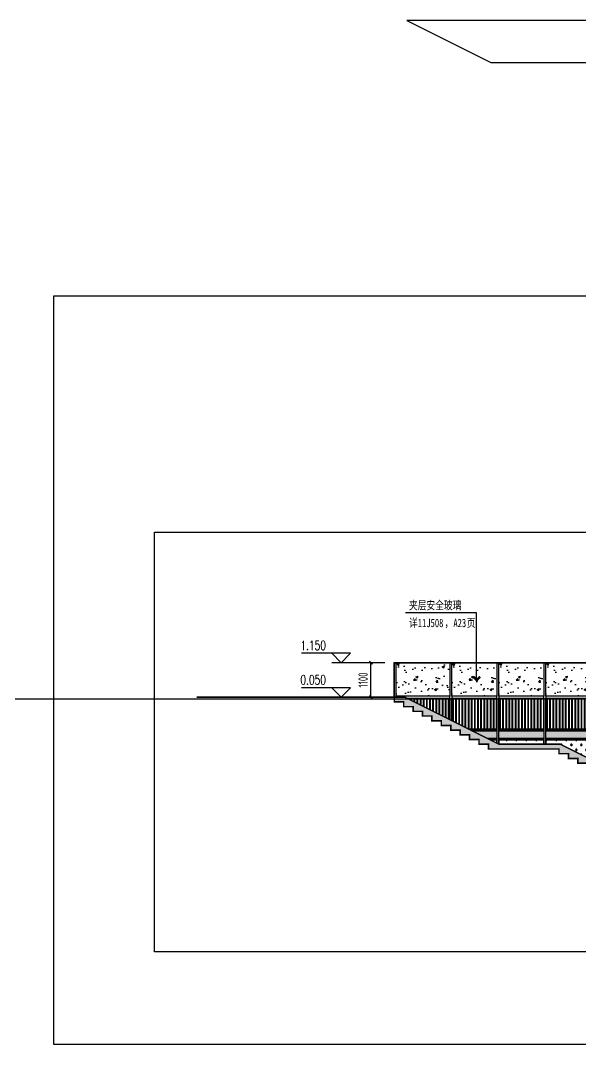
# Model space of a CAD drawing. Extents: x 72637 to 526294, y -245768 to 30884.
# Drawn here: x 117681 to 135534, y -110581 to -77930 of the extents above; entities that cross this region are included whole.
import ezdxf
from ezdxf.xclip import XClip

# ---------------------------------------------------------------- set-up
doc = ezdxf.new("R2010")
doc.units = 0
doc.header["$LTSCALE"] = 10
doc.header["$MEASUREMENT"] = 0
doc.header["$XCLIPFRAME"] = 0
for name, color, linetype in [('$1$05-填充_天正', 26, 'Continuous'), ('01-标注_尺寸', 124, 'Continuous'), ('01-标注_标高', 200, 'Continuous'), ('01-标注_符号', 200, 'Continuous'), ('02-TEXT_标注', 130, 'Continuous'), ('05-填充_156', 156, 'Continuous'), ('05-填充_168', 168, 'Continuous'), ('05-填充_18', 18, 'Continuous'), ('A-C_玻璃幕墙', 140, 'Continuous'), ('E-立面轮廓', 241, 'Continuous')]:
    doc.layers.add(name, color=color, linetype=linetype)
doc.layers.add('04-不打印_辅助线', color=165, linetype='Continuous', plot=False)
doc.layers.add('DIM_MODI', color=6, linetype='Continuous', plot=False)
doc.styles.add('_TCH_DIM', font='SIMPLEX', dxfattribs={"bigfont": 'GBCBIG'})
doc.styles.add('_TCH_DIM_T3', font='ROS1', dxfattribs={"width": 0.8, "bigfont": 'JD'})
doc.styles.add('_TCH_LABEL', font='', dxfattribs={"width": 0.75})
doc.styles.add('logo-3', font='', dxfattribs={"width": 0.8})
doc.styles.get('_TCH_LABEL').set_extended_font_data('SimSun')
doc.styles.get('logo-3').set_extended_font_data('SimSun')
doc.dimstyles.new('_TCH_ARCH&&100', dxfattribs={"dimtxt": 297.5, "dimasz": 100, "dimexe": 250, "dimexo": 300, "dimgap": 100, "dimtad": 1, "dimdec": 0, "dimzin": 0, "dimdsep": 46, "dimtxsty": '_TCH_DIM_T3', "dimblk": 'ARCHTICK', "dimcen": 0.09, "dimclrt": 7, "dimazin": 2, "dimtfac": 1, "dimtdec": 0, "dimtix": 1, "dimtmove": 2, "dimatfit": 3, "dimfxl": 0, "dimtolj": 1, "dimtzin": 0, "dimarcsym": 0})
doc.dimstyles.new('副本 ISO-1', dxfattribs={"dimtxt": 2.5, "dimasz": 1.5, "dimexe": 1.25, "dimexo": 0.625, "dimtad": 1, "dimdec": 0, "dimtxsty": 'logo-3', "dimblk": 'ARCHTICK', "dimcen": 2.5, "dimdle": 1, "dimadec": 0, "dimazin": 0, "dimtfac": 1, "dimtdec": 0, "dimtix": 1, "dimtmove": 0, "dimatfit": 3, "dimldrblk": 'AR', "dimfxl": 0, "dimarcsym": 0})

# ---------------------------------------------------------------- blocks, each defined once
blk = doc.blocks.new('*U233')
at = {"layer": '05-填充_156'}
h = blk.add_hatch(dxfattribs=at)
h.set_pattern_fill('_USER', color=256, scale=100, angle=90, pattern_type=0)
h.set_pattern_definition([(90, (30, 940), (-100, 6e-15), [])])
h.paths.add_polyline_path([(0, 990), (1710, 990), (1710, 0), (0, 0)])
h = blk.add_hatch(dxfattribs=at)
h.set_pattern_fill('_USER', color=256, scale=100, angle=90, pattern_type=0)
h.set_pattern_definition([(90, (50, 940), (-100, 6e-15), [])])
h.paths.add_polyline_path([(0, 990), (1710, 990), (1710, 0), (0, 0)])
for points in [[(1710, 1050), (0, 1050), (0, 2120), (1710, 2120)], [(0, 990), (1710, 990), (1710, 1050), (0, 1050)], [(0, 990), (1710, 990), (1710, 0), (0, 0)]]:
    blk.add_lwpolyline(points, close=True)
blk = doc.blocks.new('*U2318')
at = {"layer": 'A-C_玻璃幕墙'}
blk.add_lwpolyline([(-30, 2265), (-30, -2265), (30, -2265), (30, 2265)], dxfattribs=at)
blk = doc.blocks.new('*U2319')
at = {"layer": 'A-C_玻璃幕墙', "color": 0, "linetype": 'ByBlock', "lineweight": -2, "transparency": 16777216}
for p in [(0, 0), (1500, 0), (3000, 0), (4500, 0), (6000, 0), (7500, 0), (9000, 0)]:
    blk.add_blockref('*U2318', p, dxfattribs=at)
blk = doc.blocks.new('*U217')
at = {"layer": '05-填充_168'}
h = blk.add_hatch(color=256, dxfattribs=at)
h.dxf.hatch_style = 1
h.paths.add_polyline_path([(1440, 50), (0, 50), (0, 275), (1440, 275)])
for points in [[(1440, 275), (0, 275), (0, 325), (1440, 325)], [(1440, 50), (0, 50), (0, 275), (1440, 275)], [(1440, 0), (0, 0), (0, 50), (1440, 50)]]:
    blk.add_lwpolyline(points, close=True)
blk = doc.blocks.new('*U221')
at = {"layer": '05-填充_156'}
h = blk.add_hatch(dxfattribs=at)
h.set_pattern_fill('_USER', color=256, scale=50, pattern_type=0)
h.set_pattern_definition([(0, (640, 50), (0, 50), [])])
h.paths.add_polyline_path([(0, 50), (1440, 50), (1440, 500), (0, 500)])
at = {"layer": '05-填充_168'}
h = blk.add_hatch(color=256, dxfattribs=at)
h.dxf.hatch_style = 1
h.paths.add_polyline_path([(1440, 1255), (0, 1255), (0, 1505), (1440, 1505)])
for points in [[(1440, 1505), (0, 1505), (0, 1555), (1440, 1555)], [(1440, 1255), (0, 1255), (0, 1505), (1440, 1505)], [(1440, 1205), (0, 1205), (0, 1255), (1440, 1255)], [(1440, 500), (0, 500), (0, 550), (1440, 550)], [(0, 50), (1440, 50), (1440, 500), (0, 500)], [(1440, 0), (0, 0), (0, 50), (1440, 50)]]:
    blk.add_lwpolyline(points, close=True)
blk = doc.blocks.new('*U223')
at = {"layer": '05-填充_156'}
h = blk.add_hatch(dxfattribs=at)
h.set_pattern_fill('CROSS', color=136, scale=100)
h.set_pattern_definition([(0, (-155149.49, 102647.84), (158.75, 158.75), [79.375, -238.125]), (90, (-155109.8, 102608.15), (-158.75, 158.75), [79.375, -238.125])])
h.paths.add_polyline_path([(0, 3200), (1440, 3200), (1440, 3855), (0, 3855)])
h.paths.add_polyline_path([(0, 2650), (1440, 2650), (1440, 0), (0, 0)])
for points in [[(0, 3200), (1440, 3200), (1440, 3855), (0, 3855)], [(0, 2650), (1440, 2650), (1440, 0), (0, 0)]]:
    blk.add_lwpolyline(points, close=True)
blk = doc.blocks.new('*U2316')
at = {"layer": 'A-C_玻璃幕墙'}
for name, p in [('*U221', (-720, 710)), ('*U223', (-720, -1940)), ('*U217', (-720, -2265))]:
    blk.add_blockref(name, p, dxfattribs=at)
blk = doc.blocks.new('*U2317')
at = {"layer": 'A-C_玻璃幕墙', "color": 0, "linetype": 'ByBlock', "lineweight": -2, "transparency": 16777216}
for p in [(0, 0), (1500, 0), (3000, 0), (4500, 0), (6000, 0), (7500, 0)]:
    blk.add_blockref('*U2316', p, dxfattribs=at)
blk = doc.blocks.new('*U232')
at = {"layer": '05-填充_156'}
h = blk.add_hatch(dxfattribs=at)
h.set_pattern_fill('_USER', color=256, scale=100, angle=90, pattern_type=0)
h.set_pattern_definition([(90, (-240, 940), (-100, 6e-15), [])])
h.paths.add_polyline_path([(0, 990), (1440, 990), (1440, 0), (0, 0)])
h = blk.add_hatch(dxfattribs=at)
h.set_pattern_fill('_USER', color=256, scale=100, angle=90, pattern_type=0)
h.set_pattern_definition([(90, (-220, 940), (-100, 6e-15), [])])
h.paths.add_polyline_path([(0, 990), (1440, 990), (1440, 0), (0, 0)])
for points in [[(1440, 1050), (0, 1050), (0, 2120), (1440, 2120)], [(0, 990), (1440, 990), (1440, 1050), (0, 1050)], [(0, 990), (1440, 990), (1440, 0), (0, 0)]]:
    blk.add_lwpolyline(points, close=True)
blk = doc.blocks.new('jtrsytsa')
at = {"layer": '$1$05-填充_天正'}
h = blk.add_hatch(dxfattribs=at)
h.set_pattern_fill('混凝土', color=256, scale=100)
h.set_pattern_definition([(50, (179077.7, 114335.95), (717.2602, -62.7521), [75, -825]), (355, (179077.7, 114335.95), (-138.7513, 752.1921), [60, -660]), (100.4514, (179137.45, 114330.7), (578.5094, 689.4395), [63.7402, -701.142]), (46.1842, (179077.7, 114535.95), (1067.241, -165.519), [112.5, -1237.5]), (96.6356, (179166.6, 114522.2), (934.6627, 974.118), [95.6103, -1051.713]), (351.1842, (179077.7, 114536), (934.662, 974.1186), [90, -990]), (21, (179177.7, 114485.95), (596.907, -402.6189), [75, -825]), (326, (179177.7, 114485.95), (243.3153, 725.15), [60, -660]), (71.4514, (179227.4, 114452.4), (840.2226, 322.5305), [63.7402, -701.142]), (37.5, (179077.68, 114335.95), (12.15986, 332.89385), [0, -652, 0, -670, 0, -662.5]), (7.5, (179077.68, 114335.95), (263.06954, 394.4117), [0, -382, 0, -637, 0, -252.5]), (327.5, (178854.68, 114335.95), (533.82244, -22.55487), [0, -250, 0, -780, 0, -1035]), (317.5, (178754.68, 114335.95), (583.1862, 100.105), [0, -325, 0, -518, 0, -735])])
h.paths.add_polyline_path([(60, 0), (1770, 0), (1770, -1070), (60, -1070)])
h = blk.add_hatch(dxfattribs=at)
h.set_pattern_fill('混凝土', color=256, scale=100)
h.set_pattern_definition([(50, (180847.7, 114335.95), (717.2602, -62.7521), [75, -825]), (355, (180847.7, 114335.95), (-138.7513, 752.1921), [60, -660]), (100.4514, (180907.45, 114330.7), (578.5094, 689.4395), [63.7402, -701.142]), (46.1842, (180847.7, 114535.95), (1067.241, -165.519), [112.5, -1237.5]), (96.6356, (180936.6, 114522.2), (934.6627, 974.118), [95.6103, -1051.713]), (351.1842, (180847.7, 114536), (934.662, 974.1186), [90, -990]), (21, (180947.7, 114485.95), (596.907, -402.6189), [75, -825]), (326, (180947.7, 114485.95), (243.3153, 725.15), [60, -660]), (71.4514, (180997.4, 114452.4), (840.2226, 322.5305), [63.7402, -701.142]), (37.5, (180847.68, 114335.95), (12.15986, 332.89385), [0, -652, 0, -670, 0, -662.5]), (7.5, (180847.68, 114335.95), (263.06954, 394.4117), [0, -382, 0, -637, 0, -252.5]), (327.5, (180624.68, 114335.95), (533.82244, -22.55487), [0, -250, 0, -780, 0, -1035]), (317.5, (180524.68, 114335.95), (583.1862, 100.105), [0, -325, 0, -518, 0, -735])])
h.paths.add_polyline_path([(1830, 0), (3270, 0), (3270, -1070), (1830, -1070)])
h = blk.add_hatch(dxfattribs=at)
h.set_pattern_fill('混凝土', color=256, scale=100)
h.set_pattern_definition([(50, (182347.7, 114335.95), (717.2602, -62.7521), [75, -825]), (355, (182347.7, 114335.95), (-138.7513, 752.1921), [60, -660]), (100.4514, (182407.45, 114330.7), (578.5094, 689.4395), [63.7402, -701.142]), (46.1842, (182347.7, 114535.95), (1067.241, -165.519), [112.5, -1237.5]), (96.6356, (182436.6, 114522.2), (934.6627, 974.118), [95.6103, -1051.713]), (351.1842, (182347.7, 114536), (934.662, 974.1186), [90, -990]), (21, (182447.7, 114485.95), (596.907, -402.6189), [75, -825]), (326, (182447.7, 114485.95), (243.3153, 725.15), [60, -660]), (71.4514, (182497.4, 114452.4), (840.2226, 322.5305), [63.7402, -701.142]), (37.5, (182347.68, 114335.95), (12.15986, 332.89385), [0, -652, 0, -670, 0, -662.5]), (7.5, (182347.68, 114335.95), (263.06954, 394.4117), [0, -382, 0, -637, 0, -252.5]), (327.5, (182124.68, 114335.95), (533.82244, -22.55487), [0, -250, 0, -780, 0, -1035]), (317.5, (182024.68, 114335.95), (583.1862, 100.105), [0, -325, 0, -518, 0, -735])])
h.paths.add_polyline_path([(3330, 0), (4770, 0), (4770, -1070), (3330, -1070)])
h = blk.add_hatch(dxfattribs=at)
h.set_pattern_fill('混凝土', color=256, scale=100)
h.set_pattern_definition([(50, (183847.7, 114335.95), (717.2602, -62.7521), [75, -825]), (355, (183847.7, 114335.95), (-138.7513, 752.1921), [60, -660]), (100.4514, (183907.45, 114330.7), (578.5094, 689.4395), [63.7402, -701.142]), (46.1842, (183847.7, 114535.95), (1067.241, -165.519), [112.5, -1237.5]), (96.6356, (183936.6, 114522.2), (934.6627, 974.118), [95.6103, -1051.713]), (351.1842, (183847.7, 114536), (934.662, 974.1186), [90, -990]), (21, (183947.7, 114485.95), (596.907, -402.6189), [75, -825]), (326, (183947.7, 114485.95), (243.3153, 725.15), [60, -660]), (71.4514, (183997.4, 114452.4), (840.2226, 322.5305), [63.7402, -701.142]), (37.5, (183847.68, 114335.95), (12.15986, 332.89385), [0, -652, 0, -670, 0, -662.5]), (7.5, (183847.68, 114335.95), (263.06954, 394.4117), [0, -382, 0, -637, 0, -252.5]), (327.5, (183624.68, 114335.95), (533.82244, -22.55487), [0, -250, 0, -780, 0, -1035]), (317.5, (183524.68, 114335.95), (583.1862, 100.105), [0, -325, 0, -518, 0, -735])])
h.paths.add_polyline_path([(4830, 0), (6270, 0), (6270, -1070), (4830, -1070)])
at = {"layer": 'A-C_玻璃幕墙'}
blk.add_lwpolyline([(0, -6650), (33270, -6650), (33270, 0), (0, 0)], close=True, dxfattribs=at)
for name, p in [('*U233', (60, -2120)), ('*U232', (1830, -2120)), ('*U232', (3330, -2120)), ('*U232', (4830, -2120)), ('*U2319', (1800, -4385)), ('*U2317', (2550, -4385))]:
    blk.add_blockref(name, p, dxfattribs=at)
blk = doc.blocks.new('_ArchTick')
at = {"color": 0, "linetype": 'ByBlock', "const_width": 0.4}
blk.add_lwpolyline([(-0.5, -0.5), (0.5, 0.5)], dxfattribs=at)
blk = doc.blocks.new('*X11')
at = {"color": 0}
for p, q in [((-1012.312, 1692.723), (-1012.284, 1692.723)), ((-1012.312, 1692.722), (-1012.312, 1692.723)), ((-1012.311, 1692.724), (-1012.285, 1692.724)), ((-1012.311, 1692.721), (-1012.311, 1692.724)), ((-1012.311, 1692.722), (-1012.283, 1692.722)), ((-1012.31, 1692.725), (-1012.286, 1692.725)), ((-1012.31, 1692.72), (-1012.31, 1692.725)), ((-1012.31, 1692.721), (-1012.282, 1692.721)), ((-1012.31, 1692.62), (-1012.281, 1692.62)), ((-1012.31, 1692.615), (-1012.31, 1692.62)), ((-1012.309, 1692.726), (-1012.287, 1692.726)), ((-1012.309, 1692.719), (-1012.309, 1692.726)), ((-1012.309, 1692.72), (-1012.281, 1692.72)), ((-1012.309, 1692.621), (-1012.28, 1692.621)), ((-1012.309, 1692.614), (-1012.309, 1692.621)), ((-1012.308, 1692.727), (-1012.288, 1692.727)), ((-1012.308, 1692.718), (-1012.308, 1692.727)), ((-1012.308, 1692.719), (-1012.28, 1692.719)), ((-1012.308, 1692.622), (-1012.279, 1692.622)), ((-1012.308, 1692.613), (-1012.308, 1692.622)), ((-1012.307, 1692.728), (-1012.289, 1692.728)), ((-1012.307, 1692.717), (-1012.307, 1692.728)), ((-1012.307, 1692.718), (-1012.279, 1692.718)), ((-1012.307, 1692.623), (-1012.278, 1692.623)), ((-1012.307, 1692.612), (-1012.307, 1692.623)), ((-1012.306, 1692.729), (-1012.29, 1692.729)), ((-1012.306, 1692.716), (-1012.306, 1692.729)), ((-1012.306, 1692.717), (-1012.278, 1692.717)), ((-1012.306, 1692.624), (-1012.277, 1692.624)), ((-1012.306, 1692.611), (-1012.306, 1692.624)), ((-1012.305, 1692.73), (-1012.291, 1692.73)), ((-1012.305, 1692.715), (-1012.305, 1692.73)), ((-1012.305, 1692.716), (-1012.277, 1692.716)), ((-1012.305, 1692.625), (-1012.276, 1692.625)), ((-1012.305, 1692.61), (-1012.305, 1692.625)), ((-1012.304, 1692.731), (-1012.292, 1692.731)), ((-1012.304, 1692.714), (-1012.304, 1692.731)), ((-1012.304, 1692.715), (-1012.276, 1692.715)), ((-1012.304, 1692.626), (-1012.275, 1692.626)), ((-1012.304, 1692.609), (-1012.304, 1692.626)), ((-1012.303, 1692.732), (-1012.293, 1692.732)), ((-1012.303, 1692.713), (-1012.303, 1692.732)), ((-1012.303, 1692.714), (-1012.275, 1692.714)), ((-1012.303, 1692.627), (-1012.274, 1692.627)), ((-1012.303, 1692.608), (-1012.303, 1692.627)), ((-1012.302, 1692.733), (-1012.294, 1692.733)), ((-1012.302, 1692.712), (-1012.302, 1692.733)), ((-1012.302, 1692.713), (-1012.274, 1692.713)), ((-1012.302, 1692.628), (-1012.273, 1692.628)), ((-1012.302, 1692.607), (-1012.302, 1692.628)), ((-1012.301, 1692.734), (-1012.295, 1692.734)), ((-1012.301, 1692.711), (-1012.301, 1692.734)), ((-1012.301, 1692.712), (-1012.273, 1692.712)), ((-1012.301, 1692.629), (-1012.272, 1692.629)), ((-1012.301, 1692.606), (-1012.301, 1692.629)), ((-1012.3, 1692.735), (-1012.296, 1692.735)), ((-1012.3, 1692.71), (-1012.3, 1692.735)), ((-1012.3, 1692.711), (-1012.272, 1692.711)), ((-1012.3, 1692.63), (-1012.271, 1692.63)), ((-1012.3, 1692.605), (-1012.3, 1692.63)), ((-1012.299, 1692.736), (-1012.297, 1692.736)), ((-1012.299, 1692.709), (-1012.299, 1692.736)), ((-1012.299, 1692.71), (-1012.271, 1692.71)), ((-1012.299, 1692.631), (-1012.27, 1692.631)), ((-1012.299, 1692.604), (-1012.299, 1692.631)), ((-1012.298, 1692.708), (-1012.298, 1692.736)), ((-1012.298, 1692.709), (-1012.27, 1692.709)), ((-1012.298, 1692.632), (-1012.269, 1692.632)), ((-1012.298, 1692.603), (-1012.298, 1692.632)), ((-1012.297, 1692.707), (-1012.297, 1692.735)), ((-1012.297, 1692.708), (-1012.269, 1692.708)), ((-1012.297, 1692.633), (-1012.268, 1692.633)), ((-1012.297, 1692.604), (-1012.297, 1692.633)), ((-1012.296, 1692.706), (-1012.296, 1692.734)), ((-1012.296, 1692.707), (-1012.268, 1692.707)), ((-1012.296, 1692.634), (-1012.267, 1692.634)), ((-1012.296, 1692.605), (-1012.296, 1692.634)), ((-1012.295, 1692.705), (-1012.295, 1692.733)), ((-1012.295, 1692.706), (-1012.267, 1692.706)), ((-1012.295, 1692.635), (-1012.266, 1692.635)), ((-1012.295, 1692.606), (-1012.295, 1692.635)), ((-1012.294, 1692.704), (-1012.294, 1692.732)), ((-1012.294, 1692.705), (-1012.266, 1692.705)), ((-1012.294, 1692.636), (-1012.265, 1692.636)), ((-1012.294, 1692.607), (-1012.294, 1692.636)), ((-1012.293, 1692.703), (-1012.293, 1692.731)), ((-1012.293, 1692.704), (-1012.265, 1692.704)), ((-1012.293, 1692.637), (-1012.264, 1692.637)), ((-1012.293, 1692.608), (-1012.293, 1692.637)), ((-1012.292, 1692.702), (-1012.292, 1692.73)), ((-1012.292, 1692.703), (-1012.264, 1692.703)), ((-1012.292, 1692.638), (-1012.263, 1692.638)), ((-1012.292, 1692.609), (-1012.292, 1692.638)), ((-1012.291, 1692.701), (-1012.291, 1692.729)), ((-1012.291, 1692.702), (-1012.263, 1692.702)), ((-1012.291, 1692.639), (-1012.262, 1692.639)), ((-1012.291, 1692.61), (-1012.291, 1692.639)), ((-1012.29, 1692.7), (-1012.29, 1692.728)), ((-1012.29, 1692.701), (-1012.262, 1692.701)), ((-1012.29, 1692.64), (-1012.261, 1692.64)), ((-1012.29, 1692.611), (-1012.29, 1692.64)), ((-1012.289, 1692.699), (-1012.289, 1692.727)), ((-1012.289, 1692.7), (-1012.261, 1692.7)), ((-1012.289, 1692.641), (-1012.26, 1692.641)), ((-1012.289, 1692.612), (-1012.289, 1692.641)), ((-1012.288, 1692.698), (-1012.288, 1692.726)), ((-1012.288, 1692.699), (-1012.26, 1692.699)), ((-1012.288, 1692.642), (-1012.259, 1692.642)), ((-1012.288, 1692.613), (-1012.288, 1692.642)), ((-1012.287, 1692.697), (-1012.287, 1692.725)), ((-1012.287, 1692.698), (-1012.259, 1692.698)), ((-1012.287, 1692.643), (-1012.258, 1692.643)), ((-1012.287, 1692.614), (-1012.287, 1692.643)), ((-1012.286, 1692.696), (-1012.286, 1692.724)), ((-1012.286, 1692.697), (-1012.258, 1692.697)), ((-1012.286, 1692.644), (-1012.257, 1692.644)), ((-1012.286, 1692.615), (-1012.286, 1692.644)), ((-1012.285, 1692.695), (-1012.285, 1692.723)), ((-1012.285, 1692.696), (-1012.257, 1692.696)), ((-1012.285, 1692.645), (-1012.256, 1692.645)), ((-1012.285, 1692.616), (-1012.285, 1692.645)), ((-1012.284, 1692.694), (-1012.284, 1692.722)), ((-1012.284, 1692.695), (-1012.256, 1692.695)), ((-1012.284, 1692.646), (-1012.255, 1692.646)), ((-1012.284, 1692.617), (-1012.284, 1692.646)), ((-1012.283, 1692.693), (-1012.283, 1692.721)), ((-1012.283, 1692.694), (-1012.255, 1692.694)), ((-1012.283, 1692.647), (-1012.254, 1692.647)), ((-1012.283, 1692.618), (-1012.283, 1692.647)), ((-1012.282, 1692.692), (-1012.282, 1692.72)), ((-1012.282, 1692.693), (-1012.254, 1692.693)), ((-1012.282, 1692.648), (-1012.253, 1692.648)), ((-1012.282, 1692.619), (-1012.282, 1692.648)), ((-1012.281, 1692.691), (-1012.281, 1692.719)), ((-1012.281, 1692.692), (-1012.253, 1692.692)), ((-1012.281, 1692.649), (-1012.252, 1692.649)), ((-1012.281, 1692.62), (-1012.281, 1692.649)), ((-1012.28, 1692.69), (-1012.28, 1692.718)), ((-1012.28, 1692.691), (-1012.252, 1692.691)), ((-1012.28, 1692.65), (-1012.251, 1692.65)), ((-1012.28, 1692.621), (-1012.28, 1692.65)), ((-1012.279, 1692.689), (-1012.279, 1692.717)), ((-1012.279, 1692.69), (-1012.251, 1692.69)), ((-1012.279, 1692.651), (-1012.25, 1692.651)), ((-1012.279, 1692.622), (-1012.279, 1692.651)), ((-1012.278, 1692.688), (-1012.278, 1692.716)), ((-1012.278, 1692.689), (-1012.25, 1692.689)), ((-1012.278, 1692.652), (-1012.249, 1692.652)), ((-1012.278, 1692.623), (-1012.278, 1692.652)), ((-1012.277, 1692.687), (-1012.277, 1692.715)), ((-1012.277, 1692.688), (-1012.249, 1692.688)), ((-1012.277, 1692.653), (-1012.248, 1692.653)), ((-1012.277, 1692.624), (-1012.277, 1692.653)), ((-1012.276, 1692.686), (-1012.276, 1692.714)), ((-1012.276, 1692.687), (-1012.248, 1692.687)), ((-1012.276, 1692.654), (-1012.247, 1692.654)), ((-1012.276, 1692.625), (-1012.276, 1692.654)), ((-1012.275, 1692.685), (-1012.275, 1692.713)), ((-1012.275, 1692.686), (-1012.247, 1692.686)), ((-1012.275, 1692.655), (-1012.246, 1692.655)), ((-1012.275, 1692.626), (-1012.275, 1692.655)), ((-1012.274, 1692.684), (-1012.274, 1692.712)), ((-1012.274, 1692.685), (-1012.246, 1692.685)), ((-1012.274, 1692.656), (-1012.245, 1692.656)), ((-1012.274, 1692.627), (-1012.274, 1692.656)), ((-1012.273, 1692.683), (-1012.273, 1692.711)), ((-1012.273, 1692.684), (-1012.245, 1692.684)), ((-1012.273, 1692.657), (-1012.244, 1692.657)), ((-1012.273, 1692.628), (-1012.273, 1692.657)), ((-1012.272, 1692.682), (-1012.272, 1692.71)), ((-1012.272, 1692.683), (-1012.244, 1692.683)), ((-1012.272, 1692.658), (-1012.243, 1692.658)), ((-1012.272, 1692.629), (-1012.272, 1692.658)), ((-1012.271, 1692.681), (-1012.271, 1692.709)), ((-1012.271, 1692.682), (-1012.243, 1692.682)), ((-1012.271, 1692.659), (-1012.242, 1692.659)), ((-1012.271, 1692.63), (-1012.271, 1692.659)), ((-1012.27, 1692.68), (-1012.27, 1692.708)), ((-1012.27, 1692.681), (-1012.242, 1692.681)), ((-1012.27, 1692.66), (-1012.241, 1692.66)), ((-1012.27, 1692.631), (-1012.27, 1692.66)), ((-1012.269, 1692.679), (-1012.269, 1692.707)), ((-1012.269, 1692.68), (-1012.241, 1692.68)), ((-1012.269, 1692.661), (-1012.24, 1692.661)), ((-1012.269, 1692.632), (-1012.269, 1692.661)), ((-1012.268, 1692.678), (-1012.268, 1692.706)), ((-1012.268, 1692.679), (-1012.24, 1692.679)), ((-1012.268, 1692.662), (-1012.239, 1692.662)), ((-1012.268, 1692.633), (-1012.268, 1692.662)), ((-1012.267, 1692.677), (-1012.267, 1692.705)), ((-1012.267, 1692.678), (-1012.239, 1692.678)), ((-1012.267, 1692.663), (-1012.238, 1692.663)), ((-1012.267, 1692.634), (-1012.267, 1692.663)), ((-1012.266, 1692.676), (-1012.266, 1692.704)), ((-1012.266, 1692.677), (-1012.238, 1692.677)), ((-1012.266, 1692.664), (-1012.237, 1692.664)), ((-1012.266, 1692.635), (-1012.266, 1692.664)), ((-1012.265, 1692.675), (-1012.265, 1692.703)), ((-1012.265, 1692.676), (-1012.237, 1692.676)), ((-1012.265, 1692.665), (-1012.236, 1692.665)), ((-1012.265, 1692.636), (-1012.265, 1692.665)), ((-1012.264, 1692.674), (-1012.264, 1692.702)), ((-1012.264, 1692.675), (-1012.236, 1692.675)), ((-1012.264, 1692.666), (-1012.235, 1692.666)), ((-1012.264, 1692.637), (-1012.264, 1692.666)), ((-1012.263, 1692.673), (-1012.263, 1692.701)), ((-1012.263, 1692.674), (-1012.235, 1692.674)), ((-1012.263, 1692.667), (-1012.234, 1692.667)), ((-1012.263, 1692.638), (-1012.263, 1692.667)), ((-1012.262, 1692.672), (-1012.262, 1692.7)), ((-1012.262, 1692.673), (-1012.234, 1692.673)), ((-1012.262, 1692.668), (-1012.233, 1692.668)), ((-1012.262, 1692.639), (-1012.262, 1692.668)), ((-1012.261, 1692.671), (-1012.261, 1692.699)), ((-1012.261, 1692.672), (-1012.233, 1692.672)), ((-1012.261, 1692.669), (-1012.232, 1692.669)), ((-1012.261, 1692.64), (-1012.261, 1692.669)), ((-1012.26, 1692.67), (-1012.26, 1692.698)), ((-1012.26, 1692.671), (-1012.232, 1692.671)), ((-1012.26, 1692.67), (-1012.231, 1692.67)), ((-1012.26, 1692.641), (-1012.26, 1692.67)), ((-1012.259, 1692.642), (-1012.259, 1692.697)), ((-1012.258, 1692.643), (-1012.258, 1692.696)), ((-1012.257, 1692.644), (-1012.257, 1692.695)), ((-1012.256, 1692.645), (-1012.256, 1692.694)), ((-1012.255, 1692.646), (-1012.255, 1692.693)), ((-1012.254, 1692.647), (-1012.254, 1692.692)), ((-1012.253, 1692.648), (-1012.253, 1692.691)), ((-1012.252, 1692.649), (-1012.252, 1692.69)), ((-1012.251, 1692.65), (-1012.251, 1692.689)), ((-1012.25, 1692.651), (-1012.25, 1692.688)), ((-1012.249, 1692.652), (-1012.249, 1692.687)), ((-1012.248, 1692.653), (-1012.248, 1692.686)), ((-1012.247, 1692.654), (-1012.247, 1692.685)), ((-1012.246, 1692.655), (-1012.246, 1692.684)), ((-1012.245, 1692.656), (-1012.245, 1692.683)), ((-1012.244, 1692.657), (-1012.244, 1692.682)), ((-1012.243, 1692.658), (-1012.243, 1692.681)), ((-1012.242, 1692.659), (-1012.242, 1692.68)), ((-1012.241, 1692.66), (-1012.241, 1692.679)), ((-1012.24, 1692.661), (-1012.24, 1692.678)), ((-1012.239, 1692.662), (-1012.239, 1692.677)), ((-1012.238, 1692.663), (-1012.238, 1692.676)), ((-1012.237, 1692.664), (-1012.237, 1692.675)), ((-1012.236, 1692.665), (-1012.236, 1692.674)), ((-1012.235, 1692.666), (-1012.235, 1692.673)), ((-1012.234, 1692.667), (-1012.234, 1692.672)), ((-1012.233, 1692.668), (-1012.233, 1692.671)), ((-1012.232, 1692.669), (-1012.232, 1692.67)), ((-1012.312, 1692.618), (-1012.283, 1692.618)), ((-1012.312, 1692.617), (-1012.312, 1692.618)), ((-1012.311, 1692.619), (-1012.282, 1692.619)), ((-1012.311, 1692.616), (-1012.311, 1692.619)), ((-1012.311, 1692.617), (-1012.284, 1692.617)), ((-1012.31, 1692.616), (-1012.285, 1692.616)), ((-1012.309, 1692.615), (-1012.286, 1692.615)), ((-1012.308, 1692.614), (-1012.287, 1692.614)), ((-1012.307, 1692.613), (-1012.288, 1692.613)), ((-1012.306, 1692.612), (-1012.289, 1692.612)), ((-1012.305, 1692.611), (-1012.29, 1692.611)), ((-1012.304, 1692.61), (-1012.291, 1692.61)), ((-1012.303, 1692.609), (-1012.292, 1692.609)), ((-1012.302, 1692.608), (-1012.293, 1692.608)), ((-1012.301, 1692.607), (-1012.294, 1692.607)), ((-1012.3, 1692.606), (-1012.295, 1692.606)), ((-1012.299, 1692.605), (-1012.296, 1692.605)), ((-1012.298, 1692.604), (-1012.297, 1692.604))]:
    blk.add_line(p, q, dxfattribs=at)
blk = doc.blocks.new('A-ARROW')
blk.add_lwpolyline([(0.081, 0.052), (0.067, 0.067), (0, 0), (0.067, -0.067), (0.081, -0.052), (0.028, 0)], close=True)
at = {"rotation": 180}
blk.add_blockref('*X11', (-1012.231, 1692.67), dxfattribs=at)
blk = doc.blocks.new('AR')
at = {"xscale": -21.59999999986031, "yscale": 21.59999999999127, "zscale": 21.6, "rotation": 359.9999997162888}
blk.add_blockref('A-ARROW', (0, 0), dxfattribs=at)
blk = doc.blocks.new('*D2499')
at = {"layer": '01-标注_尺寸', "color": 0, "lineweight": -2, "transparency": 16777216}
for p, q in [((129297, -98408), (128601, -98408)), ((128851, -99508), (128851, -98408)), ((129297, -99508), (128601, -99508))]:
    blk.add_line(p, q, dxfattribs=at)
at = {"layer": 'Defpoints', "color": 0, "transparency": 16777216}
for p in [(128851, -98408), (129597, -98408), (129597, -99508)]:
    blk.add_point(p, dxfattribs=at)
at = {"layer": '01-标注_尺寸', "color": 0, "lineweight": -2, "transparency": 16777216, "xscale": 100, "yscale": 100, "zscale": 100}
for p, rotation in [((128851, -98408), 90), ((128851, -99508), 270)]:
    blk.add_blockref('_ArchTick', p, dxfattribs=dict(at, rotation=rotation))
at = {"layer": '01-标注_尺寸', "color": 7, "transparency": 16777216, "insert": (128602, -98958), "char_height": 297.5, "attachment_point": 5, "rotation": 90, "style": '_TCH_DIM_T3'}
blk.add_mtext('\\A1;1100', dxfattribs=at)

msp = doc.modelspace()

# ---------------------------------------------------------------- hatches: boundary and pattern name
at = {"layer": '05-填充_18'}
h = msp.add_hatch(color=256, dxfattribs=at)
h.dxf.hatch_style = 1
h.paths.add_polyline_path([(134882.6, -101008), (132932.6, -101008), (130032.6, -99558), (129597.2, -99558), (129597.2, -99658), (129897.2, -99658), (129897.2, -99808), (130197.2, -99808), (130197.2, -99958), (130497.2, -99958), (130497.2, -100108), (130797.2, -100108), (130797.2, -100258), (131097.2, -100258), (131097.2, -100408), (131397.2, -100408), (131397.2, -100558), (131697.2, -100558), (131697.2, -100708), (131997.2, -100708), (131997.2, -100858), (132297.2, -100858), (132297.2, -101008), (132597.2, -101008), (132597.2, -101158), (134847.2, -101158), (134847.2, -101308), (135147.2, -101308), (135147.2, -101458), (135447.2, -101458), (135447.2, -101608), (135747.2, -101608), (135747.2, -101758), (136047.2, -101758), (136047.2, -101908), (136347.2, -101908), (136347.2, -102058), (136647.2, -102058), (136647.2, -102208), (136947.2, -102208), (136947.2, -102358), (137247.2, -102358), (137247.2, -102508), (137547.2, -102508), (137547.2, -102658), (137847.2, -102658), (137847.2, -102808), (138147.2, -102808), (138147.2, -102958), (138447.2, -102958), (138447.2, -103108), (140697.2, -103108), (140697.2, -103258), (140997.2, -103258), (140997.2, -103408), (141297.2, -103408), (141297.2, -103558), (141597.2, -103558), (141597.2, -103708), (141897.2, -103708), (141897.2, -103858), (142197.2, -103858), (142197.2, -104008), (142497.2, -104008), (142497.2, -104158), (142797.2, -104158), (142797.2, -104308), (143097.2, -104308), (143097.2, -104458), (143397.2, -104458), (143397.2, -104608), (143697.2, -104608), (143697.2, -104758), (143997.2, -104758), (143997.2, -104908), (144282.6, -104908), (144282.6, -104733), (140732.6, -102958), (138782.6, -102958)])

# ---------------------------------------------------------------- linework, layer by layer
at = {"layer": '01-标注_标高'}
for p, q in [((128201.2, -98108), (126636.2, -98108)), ((127901.2, -98408), (127601.2, -98108)), ((127901.2, -98408), (128201.2, -98108)), ((128601.2, -98408), (127601.2, -98408)), ((128201.2, -99208), (126636.2, -99208)), ((127901.2, -99508), (127601.2, -99208)), ((127901.2, -99508), (128201.2, -99208)), ((128601.2, -99508), (127601.2, -99508))]:
    msp.add_line(p, q, dxfattribs=at)
at = {"layer": '01-标注_符号'}
msp.add_line((132222.4, -96817.1), (129959.4, -96817.1), dxfattribs=at)
at = {"layer": '04-不打印_辅助线'}
for points in [[(118747.5, -86708.1), (276006.9, -86708.1), (276006.9, -110581.4), (118747.5, -110581.4)], [(121958, -94242.8), (483151.6, -94242.8), (483151.6, -107623.6), (121958, -107623.6)]]:
    msp.add_lwpolyline(points, close=True, dxfattribs=at)
msp.add_lwpolyline([(86875.4, -99558), (483716.9, -99558)], dxfattribs=at)
at = {"layer": 'A-C_玻璃幕墙'}
for points in [[(144282.6, -105058), (144282.6, -104733), (140732.6, -102958), (138782.6, -102958), (134882.6, -101008), (132932.6, -101008), (129932.6, -99508), (129597.2, -99508), (129597.2, -98408), (163039.2, -98408), (163039.2, -105058), (144282.6, -105058)], [(129597.2, -99508), (129932.6, -99508), (132932.6, -101008), (134882.6, -101008), (138782.6, -102958), (140732.6, -102958), (144282.6, -104733), (144282.6, -105058)]]:
    msp.add_lwpolyline(points, dxfattribs=at)
at = {"layer": 'DIM_MODI', "color": 2}
msp.add_lwpolyline([(129992.6, -77930.2), (132672.6, -79270.2), (163039.2, -79270.2), (163039.2, -77930.2), (129992.6, -77930.2)], dxfattribs=at)
at = {"layer": 'E-立面轮廓', "const_width": 50}
for points in [[(163039.2, -105058), (163039.2, -98408), (129597.2, -98408), (129597.2, -99508)], [(123301, -99508), (129597.2, -99508), (129597.2, -99658), (129897.2, -99658), (129897.2, -99808), (130197.2, -99808), (130197.2, -99958), (130497.2, -99958), (130497.2, -100108), (130797.2, -100108), (130797.2, -100258), (131097.2, -100258), (131097.2, -100408), (131397.2, -100408), (131397.2, -100558), (131697.2, -100558), (131697.2, -100708), (131997.2, -100708), (131997.2, -100858), (132297.2, -100858), (132297.2, -101008), (132597.2, -101008), (132597.2, -101158), (134847.2, -101158), (134847.2, -101308), (135147.2, -101308), (135147.2, -101458), (135447.2, -101458), (135447.2, -101608), (135747.2, -101608)]]:
    msp.add_lwpolyline(points, dxfattribs=at)

# ---------------------------------------------------------------- block references
at = {"layer": 'A-C_玻璃幕墙'}
ref = msp.add_blockref('jtrsytsa', (129597.2, -98408), dxfattribs=at)
XClip(ref).set_block_clipping_path([(14685.4101947374, -6649.9999999965), (14685.4101947374, -6324.9999990528), (11135.4101966247, -4549.9999999963), (9185.4101966247, -4549.9999999963), (5285.4101966247, -2599.9999999962), (3335.4101966246, -2599.9999999962), (335.4101966249, -1099.999999996), (0, -1099.999999996), (0, 0), (33441.9999999997, 0), (33441.9999999997, -6649.9999999965)])

# ---------------------------------------------------------------- texts
at = {"layer": '02-TEXT_标注'}
for s, height, style, width, p in [('夹层安全玻璃', 265.82, '_TCH_LABEL', 0.75, (130064.4, -96710.6)), ('详', 265.8, '_TCH_LABEL', 0.75, (130064.4, -97272.1)), ('11J508', 265.82, '_TCH_LABEL', 0.75, (130347.9, -97272.1)), ('，', 265.8, '_TCH_LABEL', 0.75, (131198.6, -97272.1)), ('A23', 265.82, '_TCH_LABEL', 0.75, (131482.1, -97272.1)), ('页', 265.8, '_TCH_LABEL', 0.75, (131907.4, -97272.1)), ('1.150', 297.5, '_TCH_DIM', 0.705882, (126606.2, -98003)), ('0.050', 297.5, '_TCH_DIM', 0.705882, (126606.2, -99103))]:
    msp.add_text(s, height=height, dxfattribs=dict(at, style=style, width=width)).set_placement(p)

# ---------------------------------------------------------------- dimensions: what is measured, and where the dimension line sits
at = {"layer": '01-标注_尺寸'}
dim = msp.add_aligned_dim(p1=(129597.2, -99508), p2=(129597.2, -98408), distance=746, dimstyle='_TCH_ARCH&&100', dxfattribs=at)
dim.commit()
dim.dimension.update_dxf_attribs({"geometry": '*D2499', "text_midpoint": (128602.5, -98958)})

# ---------------------------------------------------------------- leaders
at = {"layer": '01-标注_符号'}
msp.add_leader([(132222.4, -98985.8), (132222.4, -96817.1)], dimstyle='副本 ISO-1', override={"dimasz": 75, "dimtad": 0}, dxfattribs=at)

doc.saveas('drawing.dxf')
